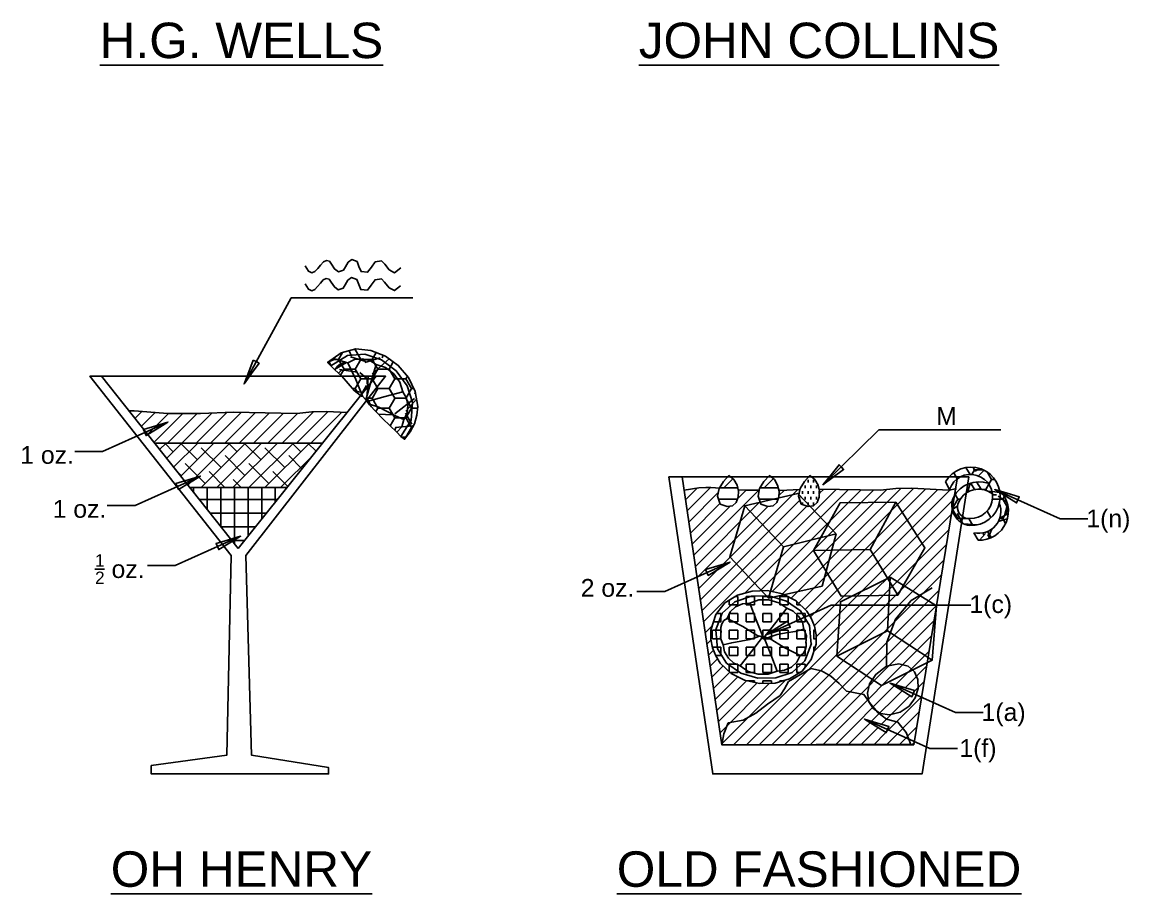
# Model space of a CAD drawing. Header units: metres. Extents: x -2.9 to 16.5, y 0 to 11.5.
# Drawn here: x 3.435 to 6.556, y 2.614 to 5.073 of the extents above; entities that cross this region are included whole.
import ezdxf

# ---------------------------------------------------------------- set-up
doc = ezdxf.new("R2010")
doc.units = ezdxf.units.M
for name, color, linetype in [('angostura', 23, 'Continuous'), ('benedictine', 34, 'Continuous'), ('bourbon - whiskey', 35, 'Continuous'), ('ginger ale', 31, 'Continuous'), ('lemon juice', 51, 'Continuous'), ('orange juice', 30, 'Continuous')]:
    doc.layers.add(name, color=color, linetype=linetype)
doc.layers.add('soda', color=4, linetype='Continuous', lineweight=40)
doc.styles.get("Standard").update_dxf_attribs({"font": 'arial.ttf'})

# ---------------------------------------------------------------- blocks, each defined once
blk = doc.blocks.new('A$C3C0D392B')
blk.add_lwpolyline([(0, 0), (-0.18425, -0.0829), (-0.26258, -0.0829)])
blk.add_lwpolyline([(-0.06532, -0.02941), (-0.06912, -0.02084), (-0.03455, -0.01042), (0, 0), (-0.0307, -0.01893), (-0.06147, -0.03788), (-0.06532, -0.02941)], close=True)
blk = doc.blocks.new('A$C58052D40')
for points in [[(0.18923, 0.79742), (0.199, 0.78245), (0.20806, 0.77823), (0.21658, 0.78174), (0.22477, 0.78999), (0.23274, 0.80003), (0.24072, 0.80877), (0.24886, 0.81332), (0.25737, 0.81061), (0.26345, 0.80209), (0.27202, 0.78918), (0.28315, 0.78077), (0.29693, 0.78549), (0.30251, 0.79499), (0.31, 0.80774), (0.32069, 0.81538), (0.33577, 0.80963), (0.34093, 0.79607), (0.34662, 0.78159), (0.36518, 0.77985), (0.37613, 0.79385), (0.38688, 0.80931), (0.40488, 0.81175), (0.41368, 0.80263), (0.42622, 0.78685), (0.44156, 0.77854), (0.45887, 0.792)], [(0.45838, 0.74121), (0.44108, 0.72782), (0.42572, 0.73606), (0.41313, 0.75191), (0.40434, 0.76102), (0.38633, 0.75857), (0.37565, 0.74311), (0.36469, 0.72911), (0.34613, 0.7308), (0.34038, 0.74528), (0.33523, 0.75891), (0.32015, 0.76466), (0.30945, 0.757), (0.30197, 0.74425), (0.29644, 0.73477), (0.28266, 0.73004), (0.27154, 0.73845), (0.26291, 0.75131), (0.25683, 0.75982), (0.24831, 0.76254), (0.24023, 0.75803), (0.23226, 0.74925), (0.22423, 0.73927), (0.21609, 0.73102), (0.20751, 0.72749), (0.19845, 0.73173), (0.18874, 0.7467)], [(0.493, 0.70731), (0.14973, 0.70731), (0.0167, 0.46474)]]:
    blk.add_lwpolyline(points)
blk.add_lwpolyline([(0.04297, 0.53202), (0.02983, 0.49838), (0.0167, 0.46474), (0.03797, 0.49393), (0.0593, 0.52306), (0.05116, 0.52757), (0.04297, 0.53202)], close=True)
blk = doc.blocks.new('A$C17891CB8')
for points in [[(0, 0), (0.001, 0.06819), (0.0256, 0.13222), (0.0697, 0.18533), (0.1289, 0.22087)], [(0, 0), (-0.0306, -0.02332), (-0.048, -0.04942), (-0.0539, -0.07585), (-0.0497, -0.10026), (-0.0368, -0.12028), (-0.0169, -0.13352), (0.0087, -0.13759), (0.0384, -0.1301), (0.064, -0.11257), (0.0807, -0.0893), (0.0887, -0.06331), (0.0879, -0.03771), (0.0785, -0.01546), (0.0607, 0.00027), (0.0345, 0.00645), (0, 0)]]:
    blk.add_lwpolyline(points)
blk = doc.blocks.new('A$C7E895C52')
for points in [[(0.2355, 0.00405), (0.2355, 0.00405), (0.2298, 0.04335), (0.216975, 0.07995), (0.198375, 0.112725), (0.1752, 0.140625), (0.121875, 0.178575), (0.059175, 0.1995), (-0.007725, 0.204), (-0.073875, 0.1926), (-0.133875, 0.165825), (-0.18285, 0.124275), (-0.215325, 0.068325), (-0.22635, -0.00135), (-0.22635, -0.00135)], [(0.2151, 0.000975), (0.19605, 0.08055), (0.1479, 0.137175), (0.080475, 0.170925), (0.003375, 0.18195), (-0.073575, 0.170175), (-0.140625, 0.13575), (-0.188175, 0.078675), (-0.20625, -0.0009)], [(0.08655, 0.13995), (0.048525, 0.159075), (0.00465, 0.165375), (-0.03885, 0.158775), (-0.07605, 0.139275)], [(-0.07605, 0.139275), (-0.106575, 0.1317), (-0.1344, 0.11385), (-0.1551, 0.0885), (-0.164475, 0.05865)], [(-0.07605, 0.139275), (-0.0375, 0.071625), (0.001125, 0.00375)], [(0.00915, 0.0027), (0.048, 0.07125), (0.08655, 0.13995)], [(0.1734, 0.06015), (0.1629, 0.08925), (0.1428, 0.114), (0.11625, 0.131925), (0.08655, 0.13995)], [(-0.164475, 0.05865), (-0.177, 0.0477), (-0.18345, 0.0324), (-0.185025, 0.015225), (-0.1827, -0.001575)], [(-0.02025, 0.003375), (-0.090825, 0.033375), (-0.164475, 0.05865)], [(0.1734, 0.06015), (0.1377, 0.0456), (0.099375, 0.033825), (0.061875, 0.02115), (0.028725, 0.003675), (0.02685, -0.000075)], [(0.19155, 0.00165), (0.18915, 0.0333), (0.1734, 0.06015)], [(-0.22635, -0.00135), (-0.22635, -0.00135), (-0.22065, -0.04065), (-0.207825, -0.07725), (-0.189225, -0.110025), (-0.16605, -0.137925), (-0.112725, -0.175875), (-0.050025, -0.1968), (0.016875, -0.2013), (0.083025, -0.1899), (0.143025, -0.163125), (0.192, -0.121575), (0.224475, -0.065625), (0.2355, 0.00405), (0.2355, 0.00405)], [(-0.20595, 0.001725), (-0.1869, -0.07785), (-0.13875, -0.134475), (-0.071325, -0.168225), (0.005775, -0.17925), (0.082725, -0.167475), (0.149775, -0.13305), (0.197325, -0.075975), (0.2154, 0.0036)], [(-0.1824, 0.00105), (-0.18, -0.0306), (-0.16425, -0.05745)], [(-0.16425, -0.05745), (-0.12855, -0.0429), (-0.090225, -0.031125), (-0.052725, -0.01845), (-0.019575, -0.000975), (-0.0177, 0.002775)], [(0, 0), (-0.03885, -0.06855), (-0.0774, -0.13725)], [(-0.02025, 0.003375), (0.001125, 0.00375)], [(0, 0), (-0.0177, 0.002775)], [(0, 0), (0.008025, -0.00105)], [(0.00915, 0.0027), (0.001125, 0.00375)], [(0.00915, 0.0027), (0.02685, -0.000075)], [(0.173625, -0.05595), (0.18615, -0.045), (0.1926, -0.0297), (0.194175, -0.012525), (0.19185, 0.004275)], [(0.0294, -0.000675), (0.008025, -0.00105)], [(0.0852, -0.136575), (0.04665, -0.068925), (0.008025, -0.00105)], [(0.0294, -0.000675), (0.099975, -0.030675), (0.173625, -0.05595)], [(-0.16425, -0.05745), (-0.15375, -0.08655), (-0.13365, -0.1113), (-0.1071, -0.129225), (-0.0774, -0.13725)], [(0.0852, -0.136575), (0.115725, -0.129), (0.14355, -0.11115), (0.16425, -0.0858), (0.173625, -0.05595)], [(-0.0774, -0.13725), (-0.039375, -0.156375), (0.0045, -0.162675), (0.048, -0.156075), (0.0852, -0.136575)]]:
    blk.add_lwpolyline(points)
blk = doc.blocks.new('A$C2BFB470F')
blk.add_lwpolyline([(-0.3023, -0.00108), (-0.2964, 0.03386), (-0.2819, 0.06858), (-0.2343, 0.07792), (-0.1936, 0.10049), (-0.1555, 0.12913), (-0.1156, 0.15663), (-0.101, 0.17833), (-0.0882, 0.20123), (-0.0167, 0.24283), (0.0172, 0.23553), (0.0471, 0.21853), (0.0737, 0.19563), (0.0972, 0.17093), (0.1531, 0.16013), (0.1745, 0.13013), (0.1975, 0.10183), (0.2256, 0.0804), (0.2619, 0.07097), (0.2882, 0.0383), (0.3033, -0.00006), (0, 0), (-0.3023, -0.00108)])
blk = doc.blocks.new('A$C7B8D303F')
for points in [[(0.2853, -0.0037), (0.3125, 0.0004), (0.3049, 0.0528), (0.2878, 0.1016), (0.263, 0.1453), (0.2321, 0.1825), (0.161, 0.2331), (0.0774, 0.261), (-0.0118, 0.267), (-0.1, 0.2518), (-0.18, 0.2161), (-0.2453, 0.1607), (-0.2886, 0.0861), (-0.3033, -0.0068), (-0.2765, -0.0062)], [(0.2853, -0.0037), (0.2599, 0.1024), (0.1957, 0.1779), (0.1058, 0.2229), (0.003, 0.2376), (-0.0996, 0.2219), (-0.189, 0.176), (-0.2524, 0.0999), (-0.2765, -0.0062)], [(0.1139, 0.1816), (0.0632, 0.2071), (0.0047, 0.2155), (-0.0533, 0.2067), (-0.1029, 0.1807)], [(-0.1029, 0.1807), (-0.1436, 0.1706), (-0.1807, 0.1468), (-0.2083, 0.113), (-0.2208, 0.0732)], [(-0.1029, 0.1807), (-0.0515, 0.0905), (0, 0)], [(0.0107, -0.0014), (0.0625, 0.09), (0.1139, 0.1816)], [(0.2297, 0.0752), (0.2157, 0.114), (0.1889, 0.147), (0.1535, 0.1709), (0.1139, 0.1816)], [(-0.2208, 0.0732), (-0.2375, 0.0586), (-0.2461, 0.0382), (-0.2482, 0.0153), (-0.2451, -0.0071)], [(-0.0285, -0.0005), (-0.1226, 0.0395), (-0.2208, 0.0732)], [(0.2297, 0.0752), (0.1821, 0.0558), (0.131, 0.0401), (0.081, 0.0232), (0.0368, -0.0001), (0.0343, -0.0051)], [(0.2539, -0.0028), (0.2507, 0.0394), (0.2297, 0.0752)], [(-0.0285, -0.0005), (0, 0)], [(0.0107, -0.0014), (0, 0)], [(-0.2765, -0.0062), (-0.2451, -0.0071)], [(-0.2451, -0.0071), (-0.1917, -0.0037), (-0.1361, -0.0071), (-0.082, -0.0096), (-0.0319, -0.0036), (-0.0285, -0.0005)], [(0.0107, -0.0014), (0.0343, -0.0051)], [(0.0343, -0.0051), (0.1439, -0.0066), (0.2539, -0.0028)], [(0.2853, -0.0037), (0.2539, -0.0028)]]:
    blk.add_lwpolyline(points)
blk = doc.blocks.new('A$C03171805')
for points in [[(0.15405, 0.527776), (0.11526, 0.675676), (0.22967, 0.779506), (0.26413, 0.632966)], [(0.22967, 0.779506), (0.38228, 0.732856), (0.41674, 0.586316)], [(-0.00242, 0.384586), (0.02623, 0.534826), (0.17417, 0.579316), (0.14221, 0.432176)], [(0.17417, 0.579316), (0.29191, 0.471506), (0.25989, 0.324426)], [(0.1816, 0.333866), (0.3117, 0.414216), (0.44446, 0.335176), (0.31437, 0.259386)], [(0.44446, 0.335176), (0.44446, 0.175566), (0.31437, 0.099776)]]:
    blk.add_lwpolyline(points)
for points in [[(0.15405, 0.527776), (0.3041, 0.481926), (0.41674, 0.586316), (0.26413, 0.632966), (0.15405, 0.527776)], [(-0.00242, 0.384586), (0.1133, 0.278646), (0.25989, 0.324426), (0.14221, 0.432176), (-0.00242, 0.384586)], [(0.1816, 0.333866), (0.1816, 0.176966), (0.31437, 0.099776), (0.31437, 0.259386), (0.1816, 0.333866)]]:
    blk.add_lwpolyline(points, close=True)
blk = doc.blocks.new('A$C066659C9')
blk.add_lwpolyline([(0.0009, 0.00006), (0.1579, 0.155), (0.5011, 0.155)])
blk.add_lwpolyline([(0.0518, 0.04938), (0.0582, 0.0426), (0.0291, 0.02132), (0, 0), (0.0226, 0.02806), (0.0454, 0.0561), (0.0518, 0.04938)], close=True)
blk.add_lwpolyline([(0.0518, 0.04938), (0.0582, 0.0426), (0.0291, 0.02132), (0, 0), (0.0226, 0.02806), (0.0454, 0.0561), (0.0518, 0.04938)], close=True)
at = {"lineweight": 5, "insert": (0.3484, 0.218837), "char_height": 0.05, "width": 0.649818, "attachment_point": 2}
blk.add_mtext('M', dxfattribs=at)

msp = doc.modelspace()

# ---------------------------------------------------------------- hatches: boundary and pattern name
at = {"layer": 'angostura'}
h = msp.add_hatch(dxfattribs=at)
h.set_pattern_fill('DOLMIT', color=256, scale=0.005, style=0)
h.set_pattern_definition([(0, (-3.253925, -2.622355), (0, 0.03175), []), (45, (-3.253925, -2.622355), (-0.06349996, 0.06349996), [0.0449013, -0.0898025])])
h.paths.add_polyline_path([(5.4516, 3.7673), (5.4424, 3.7828), (5.4333, 3.7901), (5.4245, 3.7901), (5.4129, 3.7777), (5.4008, 3.7577), (5.3963, 3.7358), (5.4037, 3.7135), (5.4235, 3.7064), (5.4388, 3.7088), (5.4492, 3.7184), (5.4549, 3.7328), (5.4558, 3.7498)])
h.paths.add_polyline_path([(5.4283, 3.7941), (5.4245, 3.7901), (5.4333, 3.7901)])
h = msp.add_hatch(dxfattribs=at)
h.set_pattern_fill('DOLMIT', color=256, scale=0.005, style=0)
h.set_pattern_definition([(0, (-3.139825, -2.622355), (0, 0.03175), []), (45, (-3.139825, -2.622355), (-0.06349996, 0.06349996), [0.0449013, -0.0898025])])
h.paths.add_polyline_path([(5.5657, 3.7673), (5.5565, 3.7828), (5.5474, 3.7901), (5.5386, 3.7901), (5.527, 3.7777), (5.5149, 3.7577), (5.5104, 3.7358), (5.5178, 3.7135), (5.5376, 3.7064), (5.5529, 3.7088), (5.5633, 3.7184), (5.569, 3.7328), (5.5699, 3.7498)])
h.paths.add_polyline_path([(5.5424, 3.7941), (5.5386, 3.7901), (5.5474, 3.7901)])
at = {"layer": 'benedictine'}
h = msp.add_hatch(dxfattribs=at)
h.set_pattern_fill('ANSI38', color=256, scale=0.01, style=0)
h.paths.add_polyline_path([(3.8084, 3.8859), (3.9081, 3.76), (4.182, 3.76), (4.2828, 3.8859)])
at = {"layer": 'bourbon - whiskey'}
h = msp.add_hatch(dxfattribs=at)
h.set_pattern_fill('ANSI31', color=256, scale=0.009, style=0)
h.paths.add_polyline_path([(4.2828, 3.8859), (4.3516, 3.9718), (4.2937, 3.9752), (4.2518, 3.9736), (4.2096, 3.9689), (4.0315, 3.9728), (3.9386, 3.9688), (3.845, 3.9689), (3.7638, 3.9755), (3.751, 3.9763), (3.738, 3.9771), (3.7363, 3.9769), (3.8084, 3.8859)])
h = msp.add_hatch(dxfattribs=at)
h.set_pattern_fill('ANSI31', color=256, scale=0.008, style=0)
h.paths.add_polyline_path([(5.6672, 3.7088), (5.652, 3.7064), (5.6321, 3.7135), (5.6246, 3.7358), (5.6284, 3.7548), (5.5729, 3.7524), (5.5692, 3.7524), (5.5699, 3.7498), (5.5692, 3.7328), (5.5635, 3.7184), (5.5531, 3.7088), (5.5379, 3.7064), (5.518, 3.7135), (5.5105, 3.7358), (5.5138, 3.7525), (5.4753, 3.7526), (5.4547, 3.7542), (5.4558, 3.7498), (5.4549, 3.7328), (5.4492, 3.7184), (5.4388, 3.7088), (5.4235, 3.7064), (5.4037, 3.7135), (5.3963, 3.7358), (5.4009, 3.7584), (5.3907, 3.7592), (5.3773, 3.76), (5.3636, 3.7608), (5.3433, 3.7592), (5.3021, 3.7526), (5.4084, 3.0349), (5.9498, 3.0349), (5.9512, 3.0436), (5.8757, 3.0775), (5.8719, 3.069), (5.8411, 3.088), (5.8104, 3.1069), (5.845, 3.0965), (5.8795, 3.0861), (5.8757, 3.0775), (5.9512, 3.0436), (5.9716, 3.1682), (5.9481, 3.1788), (5.9443, 3.1703), (5.9135, 3.1892), (5.8828, 3.2082), (5.9173, 3.1977), (5.9519, 3.1873), (5.9481, 3.1788), (5.9716, 3.1682), (6.0141, 3.4281), (5.795, 3.4281), (5.7166, 3.4281), (5.6552, 3.4004), (5.6605, 3.3919), (5.6693, 3.3691), (5.6742, 3.3445), (5.6741, 3.3188), (5.6606, 3.2752), (5.6346, 3.2424), (5.5993, 3.2203), (5.5584, 3.2088), (5.515, 3.2076), (5.4725, 3.2167), (5.4343, 3.236), (5.4037, 3.2653), (5.3914, 3.2853), (5.3826, 3.308), (5.3778, 3.3327), (5.3778, 3.3584), (5.3913, 3.402), (5.4173, 3.4348), (5.4526, 3.4568), (5.4935, 3.4684), (5.537, 3.4695), (5.5794, 3.4604), (5.6176, 3.4412), (5.6482, 3.4119), (5.6552, 3.4004), (5.7166, 3.4281), (5.795, 3.4281), (6.0141, 3.4281), (6.0582, 3.6981, -0.164284), (6.0623, 3.7345, -0.0148), (6.0648, 3.7387), (6.0678, 3.7567), (6.0497, 3.7532), (6.0306, 3.754), (5.9433, 3.7589), (5.8995, 3.7573), (5.8556, 3.7526), (5.6825, 3.7562), (5.684, 3.7498), (5.6833, 3.7328), (5.6776, 3.7184)])
at = {"layer": 'ginger ale'}
h = msp.add_hatch(dxfattribs=at)
h.set_pattern_fill('NET', color=256, scale=0.0121, style=0)
h.paths.add_polyline_path([(3.9081, 3.76), (4.0232, 3.6146), (4.0513, 3.623), (4.0279, 3.6086), (4.0442, 3.588), (4.182, 3.76)])
at = {"layer": 'lemon juice'}
h = msp.add_hatch(dxfattribs=at)
h.set_pattern_fill('HONEY', color=256, scale=0.01, style=0)
h.set_pattern_definition([(0, (-6.51563, -7.014), (0.047625, 0.0274963), [0.03175, -0.0635]), (120, (-6.51563, -7.014), (-0.047624994, 0.02749631), [0.03175, -0.0635]), (60, (-6.51563, -7.014), (6e-09, 0.05499261), [-0.0635, 0.03175])])
h.paths.add_polyline_path([(4.4923, 3.9162), (4.5062, 3.932), (4.5117, 3.952), (4.4882, 3.9622), (4.4647, 3.9749), (4.4413, 3.9869), (4.4176, 3.9945), (4.4149, 3.9936), (4.4526, 3.954)], flags=16)
h.paths.add_polyline_path([(4.4586, 4.0168), (4.408, 4.0034), (4.4149, 3.9936), (4.4176, 3.9945), (4.4413, 3.9869), (4.4647, 3.9749), (4.4882, 3.9622), (4.5117, 3.952), (4.5206, 3.9705), (4.5231, 3.9916), (4.5192, 4.0125), (4.5092, 4.0304)], flags=16)
h.paths.add_polyline_path([(4.5092, 4.0304), (4.5006, 4.0574), (4.4832, 4.0811), (4.4599, 4.0988), (4.4333, 4.1074), (4.4239, 4.0744), (4.4338, 4.0744), (4.46, 4.0744), (4.4064, 4.0055), (4.408, 4.0034), (4.4586, 4.0168)], flags=16)
h.paths.add_polyline_path([(4.3941, 4.1233), (4.3724, 4.1213), (4.3538, 4.1119), (4.3717, 4.0744), (4.4239, 4.0744), (4.4333, 4.1074), (4.4155, 4.1184)], flags=16)
h.paths.add_polyline_path([(4.4183, 4.0551), (4.4047, 4.0077), (4.4064, 4.0055), (4.46, 4.0744), (4.4338, 4.0744)], flags=16)
h.paths.add_polyline_path([(4.4191, 4.0576), (4.4183, 4.0551), (4.4338, 4.0744), (4.4239, 4.0744)], flags=16)
h.paths.add_polyline_path([(4.3717, 4.0744), (4.3761, 4.0651), (4.3926, 4.0229), (4.4183, 4.0551), (4.4191, 4.0576), (4.4239, 4.0744)], flags=16)
h.paths.add_polyline_path([(4.3727, 4.0335), (4.39, 4.0197), (4.3926, 4.0229), (4.3761, 4.0651), (4.3717, 4.0744), (4.3368, 4.0744), (4.3547, 4.0537)], flags=16)
h.paths.add_polyline_path([(4.3325, 4.1087), (4.3236, 4.1015), (4.3167, 4.0926), (4.3366, 4.0747), (4.3368, 4.0744), (4.3717, 4.0744), (4.3538, 4.1119), (4.3428, 4.1128)], flags=16)
h.paths.add_polyline_path([(4.3428, 4.1128), (4.3538, 4.1119), (4.3724, 4.1213), (4.3941, 4.1233), (4.4155, 4.1184), (4.4333, 4.1074), (4.4599, 4.0988), (4.4832, 4.0811), (4.5006, 4.0574), (4.5092, 4.0304), (4.5192, 4.0125), (4.5231, 3.9916), (4.5206, 3.9705), (4.5117, 3.952), (4.5062, 3.932), (4.4923, 3.9162), (4.5029, 3.9046), (4.5319, 3.9507), (4.5364, 3.9999), (4.5211, 4.0477), (4.4905, 4.0895), (4.4491, 4.1206), (4.4016, 4.1364), (4.3523, 4.1325), (4.3061, 4.1041), (4.3167, 4.0926), (4.3236, 4.1015), (4.3325, 4.1087)], flags=17)
h.paths.add_polyline_path([(4.3523, 4.1325), (4.4016, 4.1364), (4.4491, 4.1206), (4.4905, 4.0895), (4.5211, 4.0477), (4.5364, 3.9999), (4.5319, 3.9507), (4.5029, 3.9046), (4.5139, 3.8964), (4.5299, 3.9174), (4.5414, 3.9405), (4.5483, 3.9646), (4.5508, 3.9886), (4.544, 4.0316), (4.5248, 4.0711), (4.4958, 4.105), (4.4596, 4.1311), (4.419, 4.1472), (4.3765, 4.1512), (4.3348, 4.1406), (4.2965, 4.1134), (4.3061, 4.1041)])
h = msp.add_hatch(dxfattribs=at)
h.set_pattern_fill('GRAVEL', color=256, scale=0.01, style=0)
h.set_pattern_definition([(228.0128, (-6.33275, -6.76), (-2.032001727, -2.28600281), [0.034172, -3.38305]), (184.9697, (-6.355609, -6.7854), (3.048004931, 0.2539982075), [0.0586405, -5.8054]), (132.5104, (-6.414029, -6.79048), (2.539998152, -2.79400273), [0.0413482, -4.09347]), (267.2737, (-6.513089, -6.85398), (0.253998897, 5.079998365), [0.0534005, -5.28664]), (292.8337, (-6.515629, -6.90732), (-1.270003606, 3.048001733), [0.0523634, -5.18398]), (357.2737, (-6.495309, -6.95558), (-5.079998365, 0.253998897), [0.0534005, -5.28664]), (37.6942, (-6.441969, -6.95812), (-3.302002086, -2.5399977357), [0.0706194, -6.99131]), (72.2553, (-6.386089, -6.91494), (1.7780035565, 5.5880016206), [0.066672, -6.60053]), (121.4296, (-6.365769, -6.85144), (-2.0320005235, 3.301996116), [0.0535813, -5.30455]), (175.2364, (-6.39371, -6.80572), (2.793997805, -0.253997616), [0.0611713, -2.99739]), (222.3974, (-6.454669, -6.80064), (-3.0480000917, -2.793996365), [0.0791078, -7.83168]), (138.8141, (-6.26163, -6.85652), (-1.777998867, 1.523997656), [0.0270005, -2.67306]), (171.4692, (-6.281949, -6.83874), (3.30199496, -0.50800128), [0.0513682, -5.08546]), (225, (-6.33275, -6.83112), (-1e-16, -0.2539998), [0.035921, -0.323289]), (203.1986, (-6.35053, -6.80064), (1.27000428, 0.50800223), [0.019344, -1.91506]), (291.8014, (-6.36831, -6.80826), (-0.25400018, 0.76200049), [0.0273566, -1.34048]), (30.9638, (-6.35815, -6.83366), (0.7619992, 0.5080004), [0.044432, -1.43663]), (161.5651, (-6.32005, -6.8108), (0.50800023, -0.25399962), [0.0321287, -0.77109]), (16.3895, (-6.515629, -6.80826), (2.540001401, 0.761998415), [0.0450088, -4.45588]), (70.3462, (-6.47245, -6.79556), (-1.015997169, -2.793996049), [0.03776, -3.73822]), (293.1986, (-6.32005, -6.76), (-0.50800223, 1.27000428), [0.038688, -1.89572]), (343.6105, (-6.304809, -6.79556), (-2.540001401, 0.761998415), [0.0450088, -4.45588]), (339.444, (-6.51563, -6.96574), (-1.270001576, 0.507999384), [0.0434035, -2.12677]), (294.7751, (-6.47499, -6.98098), (-1.26999704, 2.793998703), [0.0363672, -3.60036]), (66.8014, (-6.31751, -7.014), (0.50800223, 1.27000428), [0.038688, -1.89572]), (17.354, (-6.302269, -6.97844), (-3.302000178, -1.015998468), [0.0425783, -4.21524]), (69.444, (-6.44197, -7.014), (-0.507999384, -1.270001576), [0.0217018, -2.14848]), (101.3099, (-6.33275, -7.014), (-0.25399875, 1.01599675), [0.0129515, -1.2822]), (165.9638, (-6.33529, -7.0013), (0.76200054, -0.25399956), [0.0523634, -0.994905]), (186.009, (-6.386089, -6.9886), (2.539996254, 0.253999407), [0.0485267, -4.80414]), (303.6901, (-6.35815, -6.85652), (-0.2540001, 0.5079995), [0.0366324, -0.879178]), (353.1572, (-6.337829, -6.887), (4.3180017857, -0.508002275), [0.0639557, -6.3316]), (60.9454, (-6.27433, -6.89462), (-1.015997637, -1.77799576), [0.0261508, -2.58894]), (90, (-6.26163, -6.87176), (-0.254, 0.254), [0.01524, -0.23876]), (120.2564, (-6.39117, -6.98098), (1.015997847, -1.777999103), [0.0352867, -3.49339]), (48.0128, (-6.40895, -6.9505), (2.032001727, 2.28600281), [0.0683443, -3.34888]), (0, (-6.36323, -6.8997), (0.254, 0.254), [0.06604, -0.18796]), (325.3048, (-6.297189, -6.8997), (-2.539995599, 1.778000169), [0.040161, -3.97593]), (254.0546, (-6.26417, -6.92256), (-0.25400065, -1.01600242), [0.036983, -1.81217]), (207.646, (-6.274329, -6.95812), (-4.825998305, -2.5400015975), [0.0602145, -5.96125]), (175.4261, (-6.327669, -6.98606), (-3.3020007605, 0.253998771), [0.063703, -6.30658]), (175.4261, (-6.327669, -6.98606), (-3.3020007605, 0.253998771), [0.063703, -6.30658])])
h.paths.add_polyline_path([(4.4905, 4.0895), (4.5211, 4.0477), (4.5364, 3.9999), (4.5319, 3.9507), (4.5029, 3.9046), (4.5139, 3.8964), (4.5299, 3.9174), (4.5414, 3.9405), (4.5483, 3.9646), (4.5508, 3.9886), (4.544, 4.0316), (4.5248, 4.0711), (4.4958, 4.105), (4.4596, 4.1311), (4.419, 4.1472), (4.3765, 4.1512), (4.3348, 4.1406), (4.2965, 4.1134), (4.3061, 4.1041), (4.3523, 4.1325), (4.4016, 4.1364), (4.4491, 4.1206)])
h.paths.add_polyline_path([(4.4491, 4.1206), (4.4016, 4.1364), (4.3523, 4.1325), (4.3061, 4.1041), (4.3167, 4.0926), (4.3236, 4.1015), (4.3325, 4.1087), (4.3428, 4.1128), (4.3538, 4.1119), (4.3724, 4.1213), (4.3941, 4.1233), (4.4155, 4.1184), (4.4333, 4.1074), (4.4599, 4.0988), (4.4832, 4.0811), (4.5006, 4.0574), (4.5092, 4.0304), (4.5192, 4.0125), (4.5231, 3.9916), (4.5206, 3.9705), (4.5117, 3.952), (4.5062, 3.932), (4.4923, 3.9162), (4.5029, 3.9046), (4.5319, 3.9507), (4.5364, 3.9999), (4.5211, 4.0477), (4.4905, 4.0895)], flags=17)
h.paths.add_polyline_path([(4.3717, 4.0744), (4.3538, 4.1119), (4.3428, 4.1128), (4.3325, 4.1087), (4.3236, 4.1015), (4.3167, 4.0926), (4.3366, 4.0747), (4.3368, 4.0744)], flags=16)
h.paths.add_polyline_path([(4.3547, 4.0537), (4.3727, 4.0335), (4.39, 4.0197), (4.3926, 4.0229), (4.3761, 4.0651), (4.3717, 4.0744), (4.3368, 4.0744)], flags=16)
h.paths.add_polyline_path([(4.3941, 4.1233), (4.3724, 4.1213), (4.3538, 4.1119), (4.3717, 4.0744), (4.4239, 4.0744), (4.4333, 4.1074), (4.4155, 4.1184)], flags=16)
h.paths.add_polyline_path([(4.4183, 4.0551), (4.4191, 4.0576), (4.4239, 4.0744), (4.3717, 4.0744), (4.3761, 4.0651), (4.3926, 4.0229)], flags=16)
h.paths.add_polyline_path([(4.4183, 4.0551), (4.3926, 4.0229), (4.3946, 4.0176), (4.4047, 4.0077)], flags=16)
h.paths.add_polyline_path([(4.46, 4.0744), (4.4338, 4.0744), (4.4183, 4.0551), (4.4047, 4.0077), (4.4064, 4.0055)], flags=16)
h.paths.add_polyline_path([(4.46, 4.0744), (4.4064, 4.0055), (4.408, 4.0034), (4.4586, 4.0168), (4.5092, 4.0304), (4.5006, 4.0574), (4.4832, 4.0811), (4.4599, 4.0988), (4.4333, 4.1074), (4.4239, 4.0744), (4.4338, 4.0744)], flags=16)
h.paths.add_polyline_path([(4.408, 4.0034), (4.4149, 3.9936), (4.4176, 3.9945), (4.4413, 3.9869), (4.4647, 3.9749), (4.4882, 3.9622), (4.5117, 3.952), (4.5206, 3.9705), (4.5231, 3.9916), (4.5192, 4.0125), (4.5092, 4.0304), (4.4586, 4.0168)], flags=16)
h.paths.add_polyline_path([(4.4647, 3.9749), (4.4413, 3.9869), (4.4176, 3.9945), (4.4149, 3.9936), (4.4526, 3.954), (4.4923, 3.9162), (4.5062, 3.932), (4.5117, 3.952), (4.4882, 3.9622)], flags=16)
h = msp.add_hatch(dxfattribs=at)
h.set_pattern_fill('GRAVEL', color=256, scale=0.01, style=0)
h.set_pattern_definition([(228.0128, (1.827437, -7.044355), (-2.032001727, -2.28600281), [0.034172, -3.38305]), (184.9697, (1.804577, -7.069755), (3.048004931, 0.253998208), [0.0586405, -5.8054]), (132.5104, (1.746157, -7.074835), (2.539998152, -2.79400273), [0.041348, -4.09347]), (267.2737, (1.647097, -7.138335), (0.253998897, 5.079998365), [0.0534005, -5.28664]), (292.8337, (1.644557, -7.191675), (-1.270003606, 3.048001733), [0.0523634, -5.18398]), (357.2737, (1.664877, -7.239935), (-5.079998365, 0.253998897), [0.0534005, -5.28664]), (37.6942, (1.718217, -7.242475), (-3.302002086, -2.539997736), [0.0706194, -6.99131]), (72.2553, (1.774097, -7.199295), (1.7780035565, 5.5880016206), [0.066672, -6.60053]), (121.4296, (1.794417, -7.135795), (-2.032000524, 3.301996116), [0.0535813, -5.30455]), (175.2364, (1.766477, -7.090075), (2.793997805, -0.253997616), [0.0611713, -2.99739]), (222.3974, (1.705517, -7.084995), (-3.048000092, -2.793996365), [0.0791078, -7.83168]), (138.8141, (1.898557, -7.140875), (-1.777998867, 1.523997656), [0.0270005, -2.67306]), (171.4692, (1.878237, -7.123095), (3.30199496, -0.50800128), [0.0513682, -5.08546]), (225, (1.82744, -7.11547), (-1e-16, -0.2539998), [0.035921, -0.323289]), (203.1986, (1.809657, -7.084995), (1.27000428, 0.50800223), [0.019344, -1.91506]), (291.8014, (1.791877, -7.092615), (-0.25400018, 0.7620005), [0.0273566, -1.34048]), (30.9638, (1.802037, -7.118015), (0.7619992, 0.5080004), [0.044432, -1.43663]), (161.5651, (1.84014, -7.095155), (0.50800023, -0.2539996), [0.0321287, -0.77109]), (16.3895, (1.644557, -7.092615), (2.540001401, 0.761998415), [0.0450088, -4.45588]), (70.3462, (1.687737, -7.079915), (-1.01599717, -2.79399605), [0.03776, -3.73822]), (293.1986, (1.840137, -7.044355), (-0.50800223, 1.27000428), [0.038688, -1.89572]), (343.6105, (1.855377, -7.079915), (-2.540001401, 0.761998415), [0.0450088, -4.45588]), (339.444, (1.644557, -7.250095), (-1.27000158, 0.50799938), [0.0434035, -2.12677]), (294.7751, (1.685197, -7.265335), (-1.26999704, 2.793998703), [0.036367, -3.60036]), (66.8014, (1.842677, -7.298355), (0.50800223, 1.27000428), [0.038688, -1.89572]), (17.354, (1.857917, -7.262795), (-3.302000178, -1.015998468), [0.0425783, -4.21524]), (69.444, (1.718217, -7.298355), (-0.50799938, -1.27000158), [0.021702, -2.14848]), (101.3099, (1.827437, -7.298355), (-0.25399875, 1.01599675), [0.0129515, -1.2822]), (165.9638, (1.8249, -7.285655), (0.76200054, -0.25399956), [0.0523634, -0.994905]), (186.009, (1.774097, -7.272955), (2.539996254, 0.253999407), [0.0485267, -4.80414]), (303.6901, (1.80204, -7.140875), (-0.2540001, 0.5079995), [0.0366324, -0.879178]), (353.1572, (1.822357, -7.171355), (4.318001786, -0.508002275), [0.0639557, -6.3316]), (60.9454, (1.885857, -7.178975), (-1.015997637, -1.77799576), [0.026151, -2.58894]), (90, (1.89856, -7.15611), (-0.254, 0.254), [0.01524, -0.23876]), (120.2564, (1.769017, -7.265335), (1.015997847, -1.777999103), [0.0352867, -3.49339]), (48.0128, (1.751237, -7.234855), (2.032001727, 2.28600281), [0.0683443, -3.34888]), (0, (1.79696, -7.18405), (0.254, 0.254), [0.06604, -0.18796]), (325.3048, (1.862997, -7.184055), (-2.5399956, 1.77800017), [0.040161, -3.97593]), (254.0546, (1.896017, -7.206915), (-0.25400065, -1.01600242), [0.036983, -1.81217]), (207.646, (1.885857, -7.242475), (-4.825998305, -2.540001597), [0.0602145, -5.96125]), (175.4261, (1.832517, -7.270415), (-3.3020007605, 0.253998771), [0.063703, -6.30658]), (175.4261, (1.832517, -7.270415), (-3.3020007605, 0.253998771), [0.063703, -6.30658])])
h.paths.add_polyline_path([(6.0491, 3.7901), (6.0784, 3.7901), (6.0807, 3.7901, -1.440995), (6.0959, 3.6744, -0.408592), (6.0741, 3.7134, -0.51898), (6.1718, 3.7423, 0.131666), (6.1598, 3.7723, 0.30241), (6.0718, 3.748), (6.0665, 3.7412, 0.024062), (6.0623, 3.7345, 0.512754), (6.1077, 3.6533, 1.582324)])
h.paths.add_polyline_path([(6.0764, 3.7875), (6.0784, 3.7901), (6.0491, 3.7901, 0.052304), (6.0391, 3.7761), (6.0506, 3.7554), (6.0514, 3.7563, -0.164857)])
h.paths.add_polyline_path([(6.1913, 3.7533, -0.113106), (6.191, 3.7165, -0.604766), (6.1191, 3.6328), (6.1309, 3.6117, 0.688562)])
h = msp.add_hatch(dxfattribs=at)
h.set_pattern_fill('HONEY', color=256, scale=0.01, style=0)
h.set_pattern_definition([(0, (1.644557, -7.298355), (0.047625, 0.0274963), [0.03175, -0.0635]), (120, (1.644557, -7.298355), (-0.047624994, 0.02749631), [0.03175, -0.0635]), (60, (1.644557, -7.298355), (6e-09, 0.05499261), [-0.0635, 0.03175])])
h.paths.add_polyline_path([(6.0491, 3.7901), (6.0784, 3.7901), (6.0807, 3.7901, -1.440995), (6.0959, 3.6744, -0.408592), (6.0741, 3.7134, -0.51898), (6.1718, 3.7423, 0.131666), (6.1598, 3.7723, 0.30241), (6.0718, 3.748), (6.0665, 3.7412, 0.024062), (6.0623, 3.7345, 0.512754), (6.1077, 3.6533, 1.582324)])
h.paths.add_polyline_path([(6.0764, 3.7875), (6.0784, 3.7901), (6.0491, 3.7901, 0.052304), (6.0391, 3.7761), (6.0506, 3.7554), (6.0514, 3.7563, -0.164857)])
h.paths.add_polyline_path([(6.1913, 3.7533, -0.113106), (6.191, 3.7165, -0.604766), (6.1191, 3.6328), (6.1309, 3.6117, 0.688562)])
h = msp.add_hatch(dxfattribs=at)
h.set_pattern_fill('GRAVEL', color=256, scale=0.01, style=0)
h.set_pattern_definition([(228.0128, (1.827437, -7.044355), (-2.032001727, -2.28600281), [0.034172, -3.38305]), (184.9697, (1.804577, -7.069755), (3.048004931, 0.253998208), [0.0586405, -5.8054]), (132.5104, (1.746157, -7.074835), (2.539998152, -2.79400273), [0.041348, -4.09347]), (267.2737, (1.647097, -7.138335), (0.253998897, 5.079998365), [0.0534005, -5.28664]), (292.8337, (1.644557, -7.191675), (-1.270003606, 3.048001733), [0.0523634, -5.18398]), (357.2737, (1.664877, -7.239935), (-5.079998365, 0.253998897), [0.0534005, -5.28664]), (37.6942, (1.718217, -7.242475), (-3.302002086, -2.539997736), [0.0706194, -6.99131]), (72.2553, (1.774097, -7.199295), (1.7780035565, 5.5880016206), [0.066672, -6.60053]), (121.4296, (1.794417, -7.135795), (-2.032000524, 3.301996116), [0.0535813, -5.30455]), (175.2364, (1.766477, -7.090075), (2.793997805, -0.253997616), [0.0611713, -2.99739]), (222.3974, (1.705517, -7.084995), (-3.048000092, -2.793996365), [0.0791078, -7.83168]), (138.8141, (1.898557, -7.140875), (-1.777998867, 1.523997656), [0.0270005, -2.67306]), (171.4692, (1.878237, -7.123095), (3.30199496, -0.50800128), [0.0513682, -5.08546]), (225, (1.82744, -7.11547), (-1e-16, -0.2539998), [0.035921, -0.323289]), (203.1986, (1.809657, -7.084995), (1.27000428, 0.50800223), [0.019344, -1.91506]), (291.8014, (1.791877, -7.092615), (-0.25400018, 0.7620005), [0.0273566, -1.34048]), (30.9638, (1.802037, -7.118015), (0.7619992, 0.5080004), [0.044432, -1.43663]), (161.5651, (1.84014, -7.095155), (0.50800023, -0.2539996), [0.0321287, -0.77109]), (16.3895, (1.644557, -7.092615), (2.540001401, 0.761998415), [0.0450088, -4.45588]), (70.3462, (1.687737, -7.079915), (-1.01599717, -2.79399605), [0.03776, -3.73822]), (293.1986, (1.840137, -7.044355), (-0.50800223, 1.27000428), [0.038688, -1.89572]), (343.6105, (1.855377, -7.079915), (-2.540001401, 0.761998415), [0.0450088, -4.45588]), (339.444, (1.644557, -7.250095), (-1.27000158, 0.50799938), [0.0434035, -2.12677]), (294.7751, (1.685197, -7.265335), (-1.26999704, 2.793998703), [0.036367, -3.60036]), (66.8014, (1.842677, -7.298355), (0.50800223, 1.27000428), [0.038688, -1.89572]), (17.354, (1.857917, -7.262795), (-3.302000178, -1.015998468), [0.0425783, -4.21524]), (69.444, (1.718217, -7.298355), (-0.50799938, -1.27000158), [0.021702, -2.14848]), (101.3099, (1.827437, -7.298355), (-0.25399875, 1.01599675), [0.0129515, -1.2822]), (165.9638, (1.8249, -7.285655), (0.76200054, -0.25399956), [0.0523634, -0.994905]), (186.009, (1.774097, -7.272955), (2.539996254, 0.253999407), [0.0485267, -4.80414]), (303.6901, (1.80204, -7.140875), (-0.2540001, 0.5079995), [0.0366324, -0.879178]), (353.1572, (1.822357, -7.171355), (4.318001786, -0.508002275), [0.0639557, -6.3316]), (60.9454, (1.885857, -7.178975), (-1.015997637, -1.77799576), [0.026151, -2.58894]), (90, (1.89856, -7.15611), (-0.254, 0.254), [0.01524, -0.23876]), (120.2564, (1.769017, -7.265335), (1.015997847, -1.777999103), [0.0352867, -3.49339]), (48.0128, (1.751237, -7.234855), (2.032001727, 2.28600281), [0.0683443, -3.34888]), (0, (1.79696, -7.18405), (0.254, 0.254), [0.06604, -0.18796]), (325.3048, (1.862997, -7.184055), (-2.5399956, 1.77800017), [0.040161, -3.97593]), (254.0546, (1.896017, -7.206915), (-0.25400065, -1.01600242), [0.036983, -1.81217]), (207.646, (1.885857, -7.242475), (-4.825998305, -2.540001597), [0.0602145, -5.96125]), (175.4261, (1.832517, -7.270415), (-3.3020007605, 0.253998771), [0.063703, -6.30658]), (175.4261, (1.832517, -7.270415), (-3.3020007605, 0.253998771), [0.063703, -6.30658])])
h.paths.add_polyline_path([(6.0491, 3.7901), (6.0784, 3.7901), (6.0807, 3.7901, -1.440995), (6.0959, 3.6744, -0.408592), (6.0741, 3.7134, -0.51898), (6.1718, 3.7423, 0.131666), (6.1598, 3.7723, 0.30241), (6.0718, 3.748), (6.0665, 3.7412, 0.024062), (6.0623, 3.7345, 0.512754), (6.1077, 3.6533, 1.582324)])
h.paths.add_polyline_path([(6.0764, 3.7875), (6.0784, 3.7901), (6.0491, 3.7901, 0.052304), (6.0391, 3.7761), (6.0506, 3.7554), (6.0514, 3.7563, -0.164857)])
h.paths.add_polyline_path([(6.1913, 3.7533, -0.113106), (6.191, 3.7165, -0.604766), (6.1191, 3.6328), (6.1309, 3.6117, 0.688562)])
at = {"layer": 'orange juice'}
h = msp.add_hatch(dxfattribs=at)
h.set_pattern_fill('SQUARE', color=256, scale=0.0075, style=0)
h.paths.add_polyline_path([(5.5207, 3.4691), (5.4935, 3.4684), (5.4526, 3.4568), (5.4173, 3.4348), (5.3913, 3.402), (5.3778, 3.3584), (5.3778, 3.3327), (5.3826, 3.308), (5.3914, 3.2853), (5.4037, 3.2653), (5.4343, 3.236), (5.4725, 3.2167), (5.515, 3.2076), (5.5584, 3.2088), (5.5993, 3.2203), (5.6346, 3.2424), (5.6606, 3.2752), (5.6741, 3.3188), (5.6742, 3.3445), (5.6693, 3.3691), (5.6605, 3.3919), (5.6552, 3.4004), (5.6417, 3.3943), (5.656, 3.3715), (5.6607, 3.3191), (5.6422, 3.2711), (5.6065, 3.239), (5.5603, 3.2231), (5.5099, 3.2228), (5.4615, 3.237), (5.4215, 3.2649), (5.3959, 3.3057), (5.3912, 3.358), (5.4097, 3.4061), (5.4455, 3.4382), (5.4916, 3.454), (5.5347, 3.4543)])
h.paths.add_polyline_path([(5.6176, 3.4412), (5.5838, 3.4582), (5.5527, 3.4512), (5.5904, 3.4401), (5.6304, 3.4122), (5.6417, 3.3943), (5.6552, 3.4004), (5.6482, 3.4119)], flags=17)
h.paths.add_polyline_path([(5.5794, 3.4604), (5.5459, 3.4676), (5.542, 3.4544), (5.5527, 3.4512), (5.5838, 3.4582)], flags=17)
h.paths.add_polyline_path([(5.5459, 3.4676), (5.537, 3.4695), (5.5207, 3.4691), (5.5347, 3.4543), (5.542, 3.4544)])
h.paths.add_polyline_path([(5.5403, 3.4484), (5.5347, 3.4543), (5.4916, 3.454), (5.4455, 3.4382), (5.4097, 3.4061), (5.3912, 3.358), (5.3959, 3.3057), (5.4215, 3.2649), (5.4615, 3.237), (5.5099, 3.2228), (5.5603, 3.2231), (5.6065, 3.239), (5.6422, 3.2711), (5.6607, 3.3191), (5.656, 3.3715), (5.6417, 3.3943), (5.6302, 3.3892), (5.6356, 3.3801), (5.6396, 3.3605), (5.6154, 3.3545), (5.5897, 3.3506), (5.5645, 3.3459), (5.5416, 3.3378), (5.5401, 3.3356), (5.529, 3.339), (5.524, 3.3404), (5.5102, 3.3422), (5.4678, 3.368), (5.423, 3.391), (5.4318, 3.4093), (5.4474, 3.4236), (5.4669, 3.4324), (5.4872, 3.4344), (5.5128, 3.4435), (5.5413, 3.4437), (5.5688, 3.4355), (5.5914, 3.4197), (5.6097, 3.4118), (5.625, 3.3979), (5.6302, 3.3892), (5.6417, 3.3943), (5.6304, 3.4122), (5.5904, 3.4401), (5.5527, 3.4512)], flags=17)
h.paths.add_polyline_path([(5.5118, 3.3416), (5.5229, 3.3381), (5.5279, 3.3367), (5.5417, 3.335), (5.5841, 3.3092), (5.6289, 3.2861), (5.6201, 3.2679), (5.6045, 3.2536), (5.585, 3.2447), (5.5648, 3.2427), (5.5391, 3.2337), (5.5106, 3.2335), (5.4831, 3.2416), (5.4605, 3.2574), (5.4422, 3.2653), (5.4269, 3.2793), (5.4163, 3.297), (5.4123, 3.3166), (5.4365, 3.3226), (5.4622, 3.3266), (5.4874, 3.3312), (5.5103, 3.3393)], flags=16)
h.paths.add_polyline_path([(5.4872, 3.4344), (5.4669, 3.4324), (5.4474, 3.4236), (5.4318, 3.4093), (5.423, 3.391), (5.4678, 3.368), (5.5102, 3.3422), (5.524, 3.3404), (5.5055, 3.3875)], flags=16)
h.paths.add_polyline_path([(5.5914, 3.4197), (5.5688, 3.4355), (5.5413, 3.4437), (5.5128, 3.4435), (5.4872, 3.4344), (5.5055, 3.3875), (5.524, 3.3404), (5.529, 3.339), (5.5342, 3.3457), (5.5324, 3.3452), (5.5351, 3.3468), (5.5603, 3.3793)], flags=16)
h.paths.add_polyline_path([(5.625, 3.3979), (5.6097, 3.4118), (5.5914, 3.4197), (5.5603, 3.3793), (5.5351, 3.3468), (5.5631, 3.3641), (5.5939, 3.383), (5.5977, 3.3746), (5.6302, 3.3892)], flags=16)
h.paths.add_polyline_path([(5.6356, 3.3801), (5.6302, 3.3892), (5.5977, 3.3746), (5.6015, 3.366), (5.5669, 3.3556), (5.5342, 3.3457), (5.529, 3.339), (5.5401, 3.3356), (5.5416, 3.3378), (5.5645, 3.3459), (5.5897, 3.3506), (5.6154, 3.3545), (5.6396, 3.3605)], flags=16)
h.paths.add_polyline_path([(5.5841, 3.3092), (5.5417, 3.335), (5.5279, 3.3367), (5.5464, 3.2896), (5.5648, 3.2427), (5.585, 3.2447), (5.6045, 3.2536), (5.6201, 3.2679), (5.6289, 3.2861)], flags=16)
h.paths.add_polyline_path([(5.5279, 3.3367), (5.5229, 3.3381), (5.4916, 3.2978), (5.4605, 3.2574), (5.4831, 3.2416), (5.5106, 3.2335), (5.5391, 3.2337), (5.5648, 3.2427), (5.5464, 3.2896)], flags=0)
h.paths.add_polyline_path([(5.5229, 3.3381), (5.5118, 3.3416), (5.5103, 3.3393), (5.4874, 3.3312), (5.4622, 3.3266), (5.4365, 3.3226), (5.4123, 3.3166), (5.4163, 3.297), (5.4269, 3.2793), (5.4422, 3.2653), (5.4605, 3.2574), (5.4916, 3.2978)], flags=16)
at = {"layer": 'soda'}
h = msp.add_hatch(dxfattribs=at)
h.set_pattern_fill('DOTS', color=256, scale=0.01, style=0)
h.paths.add_polyline_path([(5.6411, 3.7777), (5.629, 3.7577), (5.6284, 3.7548), (5.6698, 3.7565), (5.6825, 3.7562), (5.6799, 3.7673), (5.6707, 3.7828), (5.6615, 3.7901), (5.6527, 3.7901)])
h.paths.add_polyline_path([(5.6284, 3.7548), (5.6246, 3.7358), (5.6321, 3.7135), (5.652, 3.7064), (5.6672, 3.7088), (5.6776, 3.7184), (5.6833, 3.7328), (5.684, 3.7498), (5.6825, 3.7562), (5.6698, 3.7565)])

# ---------------------------------------------------------------- linework, layer by layer
for p, q in [((4.0442, 3.588), (3.6591, 4.0744)), ((4.0442, 3.588), (4.4338, 4.0744)), ((3.8084, 3.8859), (4.2828, 3.8859)), ((3.9081, 3.76), (4.182, 3.76)), ((6.0391, 3.7761), (6.0509, 3.755)), ((6.1309, 3.6117), (6.1191, 3.6328)), ((5.795, 3.4281), (6.1103, 3.4281))]:
    msp.add_line(p, q)
for points in [[(4.4338, 4.0744), (4.46, 4.0744), (4.0659, 3.5684), (4.0816, 3.0055), (4.2992, 2.9703), (4.2992, 2.9525), (3.7991, 2.9525), (3.7991, 2.9761), (4.0128, 3.0055), (4.0246, 3.5684), (3.6265, 4.0744), (3.6591, 4.0744), (4.4338, 4.0744)], [(6.0732, 3.7901), (6.1046, 3.7901), (5.9733, 2.9525), (5.3828, 2.9525), (5.2593, 3.7901), (5.2965, 3.7901), (6.0732, 3.7901)]]:
    msp.add_lwpolyline(points, close=True)
for points in [[(3.7363, 3.9769), (3.7363, 3.9769), (3.738, 3.9771), (3.751, 3.9763), (3.7638, 3.9755), (3.845, 3.9689), (3.9386, 3.9688), (4.0315, 3.9728), (4.2096, 3.9689), (4.2518, 3.9736), (4.2937, 3.9752), (4.3516, 3.9718), (4.3516, 3.9718), (4.3516, 3.9718), (4.3516, 3.9718)], [(5.2965, 3.7901), (5.4084, 3.0349), (5.9498, 3.0349), (6.0732, 3.7901)], [(5.4037, 3.7135), (5.3963, 3.7358), (5.4008, 3.7577), (5.4129, 3.7777), (5.4283, 3.7941), (5.4424, 3.7828), (5.4516, 3.7673), (5.4558, 3.7498), (5.4549, 3.7328), (5.4492, 3.7184), (5.4388, 3.7088), (5.4235, 3.7064), (5.4037, 3.7135)], [(5.518, 3.7135), (5.5105, 3.7358), (5.5149, 3.7577), (5.527, 3.7777), (5.5424, 3.7941), (5.5566, 3.7828), (5.5658, 3.7673), (5.5699, 3.7498), (5.5692, 3.7328), (5.5635, 3.7184), (5.5531, 3.7088), (5.5379, 3.7064), (5.518, 3.7135)], [(5.6321, 3.7135), (5.6246, 3.7358), (5.629, 3.7577), (5.6411, 3.7777), (5.6565, 3.7941), (5.6707, 3.7828), (5.6799, 3.7673), (5.684, 3.7498), (5.6833, 3.7328), (5.6776, 3.7184), (5.6672, 3.7088), (5.652, 3.7064), (5.6321, 3.7135)], [(5.3021, 3.7526), (5.3433, 3.7592), (5.3636, 3.7608), (5.3773, 3.76), (5.3907, 3.7592), (5.4011, 3.7583)], [(5.4547, 3.7542), (5.4753, 3.7526), (5.5138, 3.7525)], [(5.5692, 3.7524), (5.5729, 3.7524), (5.6284, 3.7548), (5.6284, 3.7548)], [(5.6825, 3.7562), (5.8556, 3.7526), (5.8995, 3.7573), (5.9433, 3.7589), (6.0306, 3.754), (6.0497, 3.7532), (6.0678, 3.7567), (6.0698, 3.7579)]]:
    msp.add_lwpolyline(points)
for centre, radius, start, end in [((6.1109, 3.7356), 0.0824, 267.7802, 150.5879), ((6.1099, 3.7351), 0.0623, 256.9975, 161.3706), ((6.1341, 3.694), 0.0824, 71.7919, 150.5879), ((6.1331, 3.6935), 0.0623, 51.657, 161.3706), ((6.1341, 3.694), 0.0824, 267.7802, 45.9795), ((6.1142, 3.7102), 0.0573, 154.8907, 263.4774), ((6.1331, 3.6935), 0.0623, 256.9975, 21.6539), ((6.1049, 3.705), 0.0319, 164.735, 253.6331)]:
    msp.add_arc(centre, radius, start, end)

# ---------------------------------------------------------------- block references
for name, p in [('A$C58052D40', (4.0442, 3.588)), ('A$C066659C9', (5.6937, 3.7684)), ('A$C3C0D392B', (3.8464, 3.9448)), ('A$C3C0D392B', (3.9378, 3.7925)), ('A$C3C0D392B', (4.0513, 3.623)), ('A$C3C0D392B', (5.4317, 3.5501)), ('A$C17891CB8', (5.873, 3.2563))]:
    msp.add_blockref(name, p)
for name, p, xscale, yscale, zscale, rotation in [('A$C7B8D303F', (4.4047, 4.0077), 0.498785, 0.498785, 0.498785, 314.372025), ('A$C7E895C52', (5.5229, 3.3381), 0.647359, 0.647359, 0.647359, 351.726752)]:
    msp.add_blockref(name, p, dxfattribs=dict(xscale=xscale, yscale=yscale, zscale=zscale, rotation=rotation))
for name, p, rotation in [('A$C03171805', (5.6331, 3.9973), 223.376742), ('A$C3C0D392B', (5.5324, 3.3452), 180)]:
    msp.add_blockref(name, p, dxfattribs=dict(rotation=rotation))
at = {"xscale": -1}
for p in [(6.1782, 3.7547), (5.8828, 3.2082), (5.8104, 3.1069)]:
    msp.add_blockref('A$C3C0D392B', p, dxfattribs=at)
at = {"xscale": 0.879762, "yscale": 0.879762, "zscale": 0.879762}
msp.add_blockref('A$C2BFB470F', (5.6744, 3.0358), dxfattribs=at)

# ---------------------------------------------------------------- texts
at = {"attachment_point": 5}
for s, insert, char_height, width in [('{\\LH.G. WELLS}', (4.0537, 5.0212), 0.1, 0.876292), ('{\\LJOHN COLLINS}', (5.6826, 5.0212), 0.1, 1.265983), ('1 oz.', (3.5055, 3.852), 0.05, 0.298021), ('1 oz.', (3.5969, 3.6997), 0.05, 0.298021), ('1(n)', (6.4985, 3.6658), 0.05, 0.298021), ('\\A1;{\\H0.7x;\\S1/2;} oz.', (3.7105, 3.5302), 0.05, 0.298021), ('2 oz.', (5.0861, 3.477), 0.05, 0.298021), ('1(c)', (6.1668, 3.4239), 0.05, 0.298021), ('1(a)', (6.2031, 3.1193), 0.05, 0.298021), ('1(f)', (6.1308, 3.018), 0.05, 0.298021), ('{\\LOH HENRY}', (4.0537, 2.6832), 0.1, 0.97035), ('{\\LOLD FASHIONED}', (5.6826, 2.6832), 0.1, 1.221869)]:
    msp.add_mtext(s, dxfattribs=dict(at, insert=insert, char_height=char_height, width=width))

doc.saveas('drawing.dxf')
